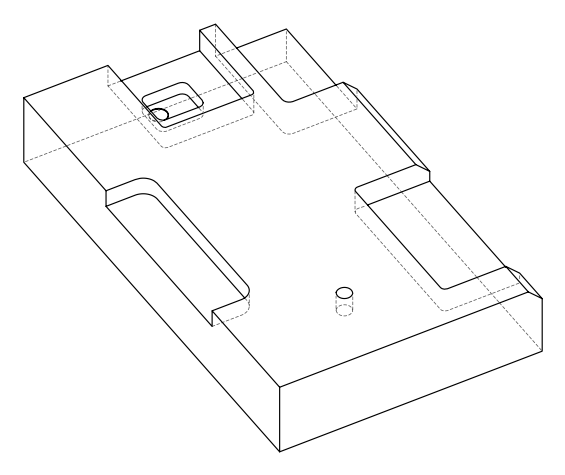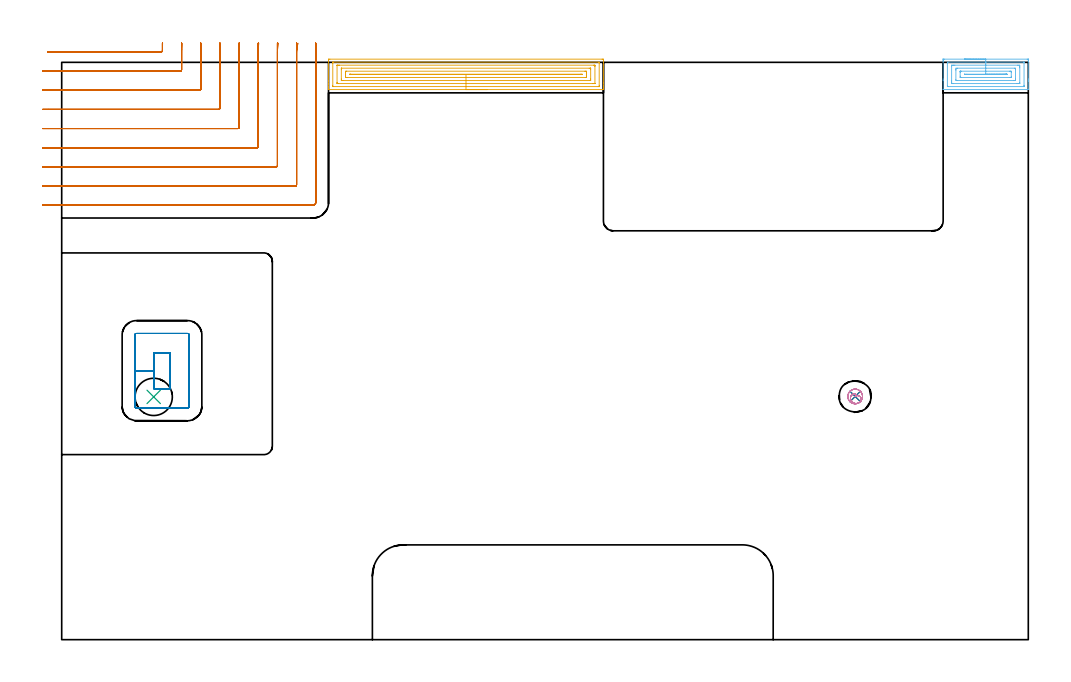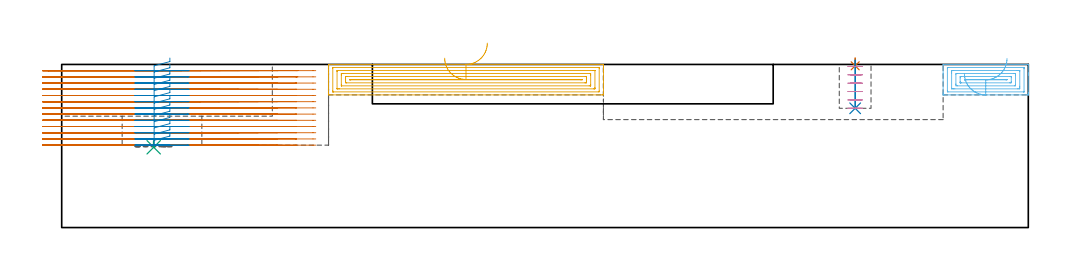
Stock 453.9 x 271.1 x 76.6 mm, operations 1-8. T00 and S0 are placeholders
(PLAN: 11 operations, 8 tool changes, 271.2 min)
(1 SPOT_DRILL | STEP1POCKET | NXT0321_9005460120000 | 0.03 min | 3 mm3)
(2 DRILL_BLIND_HOLE_INTO_CENTER | STEP1POCKET | NXT0301_128 | 0.09 min | 2196 mm3)
(3 INDEXABLE_INSERT_DRILL_BLIND_HOLE_FROM_SOLID | STEP1POCKET_1 | NXT0302_006 | 0.02 min | 9288 mm3)
(4 MILL_ROUGH_BLIND_HOLE_CONTOUR | STEP1POCKET | NXT0201_009 | Spiral | 0.92 min | 1386 mm3)
(5 AREA_MILL | FG_CHAMFER_SURFACE | UGT0205_001 | 6.37 min | 14647 mm3)
(6 AREA_MILL_1 | FG_CHAMFER_SURFACE_1 | UGT0205_001 | 2.1 min | 4811 mm3)
(7 MILL_CORNER_NOTCH_RECTANGULAR | CORNER_NOTCH_RECTANGULAR | NXT0201_011 | Follow Part, ap 3, ae 75% | 34.14 min | 345983 mm3)
(8 MILL_RECTANGULAR_POCKET | POCKET_RECTANGULAR_STRAIGHT | NXT0201_011 | Follow Part, ap 3, ae 75% | 5.85 min | 56114 mm3)
(9 MILL_SLOT | SLOT_PARTIAL_RECTANGULAR | NXT0201_008 | Follow Part, ap 1.5, ae 75% | 106.94 min | 185654 mm3)
(10 MILL_SLOT_1 | SLOT_PARTIAL_RECTANGULAR_1 | UGT0201_006 | Follow Part, ap 7, ae 75% | 6.05 min | 153276 mm3)
(11 MILL_SLOT_2 | SLOT_PARTIAL_RECTANGULAR_2 | NXT0201_009 | Follow Part, ap 2, ae 75% | 108.64 min | 325147 mm3)
(TOOL NXT0321_9005460120000 | NC Spot Drill, 142deg, 12mm, Carbide, Uncoated | D12 PA142 FL30 Z2)
(TOOL NXT0301_128 | Carbide Drill 12mm [861.1-1200-036A1-GP GC34] | D12 PA150 FL37.4 Z2)
(TOOL NXT0302_006 | Index. Insert Drill 17.5mm [880-D1750L25-05] | D17.5 PA176 FL88 Z2)
(TOOL NXT0201_009 | ENDMILL 8mm [2P460-0800-NA 1630] | D8 FL26 Z6)
(TOOL UGT0205_001 | Chamfer Mill 20 x 3 x 45 deg. | D20 FL50 Z2)
(TOOL NXT0201_011 | ENDMILL 12mm [2P460-1200-NA 1630] | D12 FL38 Z6)
(TOOL NXT0201_008 | ENDMILL 6mm [2P460-0600-NA 1630] | D6 FL26 Z6)
(TOOL UGT0201_006 | End Mill 28 mm | D28 FL25 Z2)
(OP 1 SPOT_DRILL)
G17 G21 G94 G90
T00 M6
G54
G17 G0 G90 X372.6 Y114.2 S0 M3
G43 Z86.6 H0
G94 G81 G98 Z75.959 F250. R79.6
G80
M5
M2
(OP 2 DRILL_BLIND_HOLE_INTO_CENTER)
G17 G21 G94 G90
T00 M6
G54
G17 G0 G90 X372.6 Y114.2 S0 M3
G43 Z86.6 H1
G94 G81 G98 Z56. F250. R78.6
G80
M5
M2
(OP 3 INDEXABLE_INSERT_DRILL_BLIND_HOLE_FROM_SOLID)
G17 G21 G94 G90
T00 M6
G54
G17 G0 G90 X43.2 Y114. S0 M3
G43 Z86.6 H1
G94 G81 G98 Z37.7 F250. R40.7
G80
M5
M2
(OP 4 MILL_ROUGH_BLIND_HOLE_CONTOUR)
G17 G21 G94 G90
T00 M6
G54
G17 G0 G90 X372.6 Y114.2 S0 M3
G43 Z86.6 H1
Z75.667
G94 G3 X372.829 Y115.243 R0.546 F250.
X371.033 Y114.922 R1.595
X371.14 Y111.603 R2.276
X374.841 Y111.577 R2.826
X375.223 Y116.441 R3.45
X374.841 Y111.577 R-3.45
X375.032 Y114.009 R1.725
X372.6 Y114.2 R1.725
G0 Z71.733
G3 X372.829 Y115.243 R0.546
X371.033 Y114.922 R1.595
X371.14 Y111.603 R2.276
X374.841 Y111.577 R2.826
X375.223 Y116.441 R3.45
X374.841 Y111.577 R-3.45
X375.032 Y114.009 R1.725
X372.6 Y114.2 R1.725
G0 Z67.8
G3 X372.829 Y115.243 R0.546
X371.033 Y114.922 R1.595
X371.14 Y111.603 R2.276
X374.841 Y111.577 R2.826
X375.223 Y116.441 R3.45
X374.841 Y111.577 R-3.45
X375.032 Y114.009 R1.725
X372.6 Y114.2 R1.725
G0 Z63.867
G3 X372.829 Y115.243 R0.546
X371.033 Y114.922 R1.595
X371.14 Y111.603 R2.276
X374.841 Y111.577 R2.826
X375.223 Y116.441 R3.45
X374.841 Y111.577 R-3.45
X375.032 Y114.009 R1.725
X372.6 Y114.2 R1.725
G0 Z59.933
G3 X372.829 Y115.243 R0.546
X371.033 Y114.922 R1.595
X371.14 Y111.603 R2.276
X374.841 Y111.577 R2.826
X375.223 Y116.441 R3.45
X374.841 Y111.577 R-3.45
X375.032 Y114.009 R1.725
X372.6 Y114.2 R1.725
G0 Z56.
G3 X372.829 Y115.243 R0.546
X371.033 Y114.922 R1.595
X371.14 Y111.603 R2.276
X374.841 Y111.577 R2.826
X375.223 Y116.441 R3.45
X374.841 Y111.577 R-3.45
X375.032 Y114.009 R1.725
X372.6 Y114.2 R1.725
G0 Z86.6
M5
M2
(OP 5 AREA_MILL)
G17 G21 G94 G90
T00 M6
G54
G17 G0 G90 X199.85 Y258.3 S1061 M3
G43 Z86.6 H0
G94 G1 X199.812 Z85.728 F250.
X199.698 Z84.863
X199.509 Z84.012
X199.247 Z83.18
X198.913 Z82.374
X198.51 Z81.6
X198.042 Z80.864
X197.51 Z80.172
X196.921 Z79.529
X196.278 Z78.939
X195.586 Z78.408
X194.85 Z77.94
X194.076 Z77.537
X193.27 Z77.203
X192.438 Z76.941
X191.587 Z76.752
X190.722 Z76.638
X189.85 Z76.6
X125.48
X125.309 Y258.303 Z76.588
X125.3 Y258.326 Z76.564
Y258.71 Z76.189
Y258.979 Z75.921
Y259.694 Z75.201
Y260.937 Z73.96
Y262.351 Z72.545
Y271.827 Z63.07
X125.303 Y272.091 Z62.806
X125.309 Y272.592 Z62.306
X125.419 Y272.595 Z62.303
X125.927 Y272.6 Z62.3
X253.773
X254.157 Y272.596 Z62.302
X254.39 Y272.592 Z62.306
X254.4 Y272.356 Z62.542
Y261.465 Z73.43
Y260.051 Z74.845
Y259.694 Z75.201
Y258.979 Z75.92
Y258.71 Z76.189
Y258.326 Z76.564
X254.391 Y258.303 Z76.588
X254.22 Y258.3 Z76.6
X189.85
Y259.714 Z75.186
X127.695 Y259.715 Z75.185
X127.31 Y259.731 Z75.169
X127.305 Y259.847 Z75.053
X127.301 Y260.105 Z74.795
Y270.731 Z64.169
X127.31 Y271.143 Z63.757
X127.315 Y271.18 Z63.72
X127.334 Y271.182 Z63.718
X127.388 Y271.185 Z63.715
X127.497 Y271.186 Z63.714
X127.715
X252.006 Y271.185 Z63.715
X252.39 Y271.169 Z63.731
X252.395 Y271.053 Z63.847
X252.399 Y270.795 Z64.105
Y260.169 Z74.731
X252.39 Y259.757 Z75.143
X252.385 Y259.72 Z75.18
X252.366 Y259.718 Z75.182
X252.312 Y259.715 Z75.185
X252.203 Y259.714 Z75.186
X251.985
X189.85
Y261.128 Z73.772
X129.843 Y261.129 Z73.771
X129.504 Y261.131 Z73.769
X129.391 Y261.133 Z73.767
X129.31 Y261.136 Z73.764
X129.306 Y261.264 Z73.636
X129.302 Y261.465 Z73.435
X129.3 Y261.666 Z73.234
X129.301 Y269.635 Z65.265
X129.305 Y269.703 Z65.197
X129.31 Y269.755 Z65.145
X129.319 Y269.765 Z65.135
X129.335 Y269.766 Z65.134
X129.504 Y269.769 Z65.131
X130.058 Y269.771 Z65.129
X130.398
X249.857
X250.197 Y269.769 Z65.131
X250.309 Y269.767 Z65.133
X250.39 Y269.764 Z65.136
X250.394 Y269.636 Z65.264
X250.398 Y269.435 Z65.465
X250.4 Y269.234 Z65.666
X250.399 Y261.264 Z73.636
X250.395 Y261.197 Z73.703
X250.39 Y261.145 Z73.755
X250.381 Y261.135 Z73.765
X250.365 Y261.134 Z73.766
X250.197 Y261.131 Z73.769
X249.642 Y261.129 Z73.771
X249.302 Y261.128 Z73.772
X189.85
Y262.543 Z72.357
X131.992
X131.419 Y262.544 Z72.356
X131.36 Y262.546 Z72.354
X131.321 Y262.549 Z72.351
X131.31 Y262.556 Z72.344
X131.307 Y262.58 Z72.32
X131.302 Y262.796 Z72.104
X131.3 Y263.228 Z71.672
Y267.655 Z67.245
X131.303 Y268.102 Z66.798
X131.307 Y268.321 Z66.579
X131.31 Y268.344 Z66.556
X131.327 Y268.35 Z66.55
X131.386 Y268.354 Z66.546
X131.486 Y268.356 Z66.544
X247.708 Y268.357 Z66.543
X248.281 Y268.356 Z66.544
X248.34 Y268.354 Z66.546
X248.379 Y268.351 Z66.549
X248.39 Y268.344 Z66.556
X248.393 Y268.32 Z66.58
X248.398 Y268.104 Z66.796
X248.4 Y267.672 Z67.228
Y263.245 Z71.655
X248.397 Y262.798 Z72.102
X248.393 Y262.579 Z72.321
X248.39 Y262.555 Z72.345
X248.373 Y262.55 Z72.35
X248.314 Y262.546 Z72.354
X248.214 Y262.544 Z72.356
X189.85 Y262.543 Z72.357
Y263.957 Z70.943
X133.974 Y263.958 Z70.942
X133.807 Y263.959 Z70.941
X133.475 Y263.964 Z70.936
X133.31 Y263.974 Z70.926
X133.306 Y264.027 Z70.873
X133.304 Y264.122 Z70.778
X133.3 Y264.789 Z70.111
Y265.007 Z69.893
Y265.674 Z69.226
Y265.893 Z69.007
X133.303 Y266.557 Z68.343
X133.31 Y266.778 Z68.122
X133.318 Y266.936 Z67.964
X133.641 Y266.941 Z67.959
X133.808 Y266.942 Z67.958
X245.726
X245.893 Y266.941 Z67.959
X246.225 Y266.936 Z67.964
X246.39 Y266.926 Z67.974
X246.394 Y266.873 Z68.027
X246.396 Y266.778 Z68.122
X246.4 Y266.111 Z68.789
Y265.893 Z69.007
Y265.226 Z69.674
Y265.007 Z69.893
X246.397 Y264.343 Z70.557
X246.39 Y264.122 Z70.778
X246.382 Y263.964 Z70.936
X246.059 Y263.959 Z70.941
X245.892 Y263.958 Z70.942
X189.85 Y263.957 Z70.943
Y265.371 Z69.529
X136.129 Y265.372 Z69.528
X135.762 Y265.374 Z69.526
X135.387 Y265.378 Z69.522
X135.31 Y265.384 Z69.516
X135.303 Y265.462 Z69.439
X135.307 Y265.509 Z69.391
X135.31 Y265.522 Z69.378
X135.324 Y265.524 Z69.376
X135.412 Y265.527 Z69.373
X135.602 Y265.528 Z69.372
X135.762 Y265.529 Z69.371
X243.571 Y265.528 Z69.372
X243.938 Y265.526 Z69.374
X244.313 Y265.522 Z69.378
X244.39 Y265.516 Z69.384
X244.397 Y265.438 Z69.462
X244.393 Y265.391 Z69.509
X244.39 Y265.378 Z69.522
X244.376 Y265.376 Z69.524
X244.288 Y265.373 Z69.527
X244.098 Y265.372 Z69.528
X243.938 Y265.371 Z69.529
X189.85
X188.978 Z69.567
X188.114 Z69.681
X187.262 Z69.87
X186.43 Z70.132
X185.624 Z70.466
X184.85 Z70.869
X184.114 Z71.337
X183.422 Z71.868
X182.779 Z72.458
X182.19 Z73.101
X181.659 Z73.793
X181.19 Z74.529
X180.787 Z75.303
X180.453 Z76.109
X180.191 Z76.941
X180.002 Z77.792
X179.888 Z78.657
X179.85 Z79.529
G0 Z86.6
M5
M2
(OP 6 AREA_MILL_1)
G17 G21 G94 G90
T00 M6
G54
G17 G0 G90 X423.9 Y272.6 S1061 M3
G43 Z86.6 H0
Z72.3
G94 G1 X423.938 Z71.429 F250.
X424.052 Z70.564
X424.241 Z69.712
X424.503 Z68.88
X424.837 Z68.074
X425.24 Z67.3
X425.708 Z66.564
X426.24 Z65.872
X426.829 Z65.229
X427.472 Z64.64
X428.164 Z64.109
X428.9 Z63.64
X429.674 Z63.237
X430.48 Z62.903
X431.312 Z62.641
X432.164 Z62.452
X433.028 Z62.338
X433.9 Z62.3
X453.388 Y272.599 Z62.301
X453.891 Y272.594 Z62.302
X453.894 Y272.592 Z62.304
X453.898 Y272.091 Z62.805
X453.9 Y271.579 Z63.317
Y263.236 Z71.658
Y262.489 Z72.409
Y262.351 Z72.547
X453.899 Y258.457 Z76.441
X453.89 Y258.305 Z76.593
X453.83 Y258.3 Z76.6
X413.969
X413.91 Y258.305 Z76.593
X413.9 Y258.459 Z76.439
Y262.489 Z72.409
Y263.236 Z71.658
Y271.579 Z63.317
X413.902 Y272.091 Z62.805
X413.906 Y272.592 Z62.304
X413.909 Y272.594 Z62.302
X414.412 Y272.6 Z62.3
X433.9
Y271.186 Z63.714
X451.636
X451.828 Y271.184 Z63.716
X451.875 Y271.181 Z63.719
X451.89 Y271.179 Z63.721
X451.894 Y271.164 Z63.736
X451.898 Y271.123 Z63.777
X451.9 Y271.081 Z63.819
Y270.922 Z63.978
X451.899 Y260.296 Z74.604
X451.895 Y260.012 Z74.888
X451.89 Y259.823 Z75.077
X451.877 Y259.721 Z75.179
X451.596 Y259.714 Z75.186
X416.164
X415.972 Y259.716 Z75.184
X415.925 Y259.719 Z75.181
X415.91 Y259.721 Z75.179
X415.906 Y259.735 Z75.165
X415.902 Y259.777 Z75.123
X415.9 Y259.819 Z75.081
Y259.978 Z74.922
Y270.604 Z64.296
X415.905 Y270.888 Z64.012
X415.91 Y271.077 Z63.823
X415.923 Y271.179 Z63.721
X416.204 Y271.186 Z63.714
X433.9
Y269.771 Z65.129
X448.959
X449.511 Y269.768 Z65.132
X449.844 Y269.764 Z65.136
X449.891 Y269.435 Z65.465
X449.897 Y269.382 Z65.518
X449.9 Y268.549 Z66.351
Y261.41 Z73.49
X449.897 Y261.354 Z73.546
X449.89 Y261.244 Z73.656
X449.877 Y261.135 Z73.765
X449.844 Y261.134 Z73.766
X449.294 Y261.13 Z73.77
X448.959 Y261.129 Z73.771
X448.41 Y261.128 Z73.772
X418.841 Y261.129 Z73.771
X418.289 Y261.132 Z73.768
X417.956 Y261.136 Z73.764
X417.909 Y261.465 Z73.435
X417.903 Y261.518 Z73.382
X417.9 Y262.351 Z72.549
Y269.49 Z65.41
X417.903 Y269.546 Z65.354
X417.91 Y269.656 Z65.244
X417.923 Y269.765 Z65.135
X417.956 Y269.766 Z65.134
X418.506 Y269.77 Z65.13
X418.841 Y269.771 Z65.129
X419.39
X433.9
Y268.357 Z66.543
X447.38
X447.879 Y268.35 Z66.55
X447.899 Y267.838 Z67.062
X447.9 Y263.409 Z71.491
X447.897 Y263.236 Z71.664
X447.874 Y262.55 Z72.35
X447.187 Y262.543 Z72.357
X420.42
X419.921 Y262.55 Z72.35
X419.901 Y263.062 Z71.838
X419.9 Y267.491 Z67.409
X419.903 Y267.664 Z67.236
X419.926 Y268.35 Z66.55
X420.613 Y268.357 Z66.543
X433.9
Y266.943 Z67.957
X445.251
X445.415 Y266.942 Z67.958
X445.58 Y266.939 Z67.961
X445.89 Y266.933 Z67.967
X445.893 Y266.778 Z68.122
X445.899 Y266.295 Z68.605
X445.9 Y264.523 Z70.377
X445.898 Y264.122 Z70.778
X445.895 Y264.001 Z70.899
X445.891 Y263.972 Z70.928
X445.888 Y263.964 Z70.936
X445.854 Y263.962 Z70.938
X445.745 Y263.959 Z70.941
X445.58 Y263.957 Z70.943
X445.415
X422.549
X422.385 Y263.958 Z70.942
X422.22 Y263.961 Z70.939
X421.91 Y263.967 Z70.933
X421.907 Y264.122 Z70.778
X421.901 Y264.605 Z70.295
X421.9 Y266.377 Z68.523
X421.902 Y266.778 Z68.122
X421.905 Y266.899 Z68.001
X421.909 Y266.928 Z67.972
X421.912 Y266.936 Z67.964
X421.946 Y266.938 Z67.962
X422.055 Y266.941 Z67.959
X422.22 Y266.943 Z67.957
X422.385
X433.9
Y265.529 Z69.371
X443.28
X443.644 Y265.528 Z69.372
X443.723 Y265.527 Z69.373
X443.872 Y265.522 Z69.378
X443.89 Y265.449 Z69.451
X443.893 Y265.399 Z69.501
X443.891 Y265.384 Z69.516
X443.877 Y265.378 Z69.522
X443.801 Y265.375 Z69.525
X443.644 Y265.372 Z69.528
X443.28 Y265.371 Z69.529
X424.52
X424.156 Y265.372 Z69.528
X424.077 Y265.373 Z69.527
X423.928 Y265.378 Z69.522
X423.91 Y265.451 Z69.449
X423.907 Y265.501 Z69.399
X423.909 Y265.516 Z69.384
X423.923 Y265.522 Z69.378
X423.999 Y265.525 Z69.375
X424.156 Y265.528 Z69.372
X425.042 Y265.529 Z69.371
X433.9
X434.772 Z69.409
X435.636 Z69.523
X436.488 Z69.712
X437.32 Z69.974
X438.126 Z70.308
X438.9 Z70.711
X439.636 Z71.18
X440.328 Z71.711
X440.971 Z72.3
X441.56 Z72.943
X442.092 Z73.635
X442.56 Z74.371
X442.963 Z75.145
X443.297 Z75.951
X443.559 Z76.783
X443.748 Z77.635
X443.862 Z78.5
X443.9 Z79.371
G0 Z86.6
M5
M2
(OP 7 MILL_CORNER_NOTCH_RECTANGULAR)
G17 G21 G94 G90
T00 M6
G54
G17 G0 G90 X-6.463 Y276. S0 M3
G43 Z86.6 H1
Z73.685
G94 G1 X-3.463 F250.
X46.713 F500.
G3 X47.307 Y276.586 R0.6
G2 X47.316 Y277.1 R72.
G1 X47.38 Y280.099 F250.
G0 Z86.6
X-9. Y267.
Z73.685
G1 X-6.
X55.705 F500.
G3 X56.3 Y267.595 R0.6
G1 Y275.572
G2 X56.319 Y277.1 R63.
G1 X56.391 Y280.099 F250.
G0 Z86.6
X-9. Y258.
Z73.685
G1 X-6.
X64.705 F500.
G3 X65.3 Y258.595 R0.6
G1 Y275.572
G2 X65.322 Y277.1 R54.
G1 X65.407 Y280.099 F250.
G0 Z86.6
X-9. Y249.
Z73.685
G1 X-6.
X73.705 F500.
G3 X74.3 Y249.595 R0.6
G1 Y275.572
G2 X74.326 Y277.1 R45.
G1 X74.428 Y280.098 F250.
G0 Z86.6
X-9. Y240.
Z73.685
G1 X-6.
X82.705 F500.
G3 X83.3 Y240.595 R0.6
G1 Y275.572
G2 X83.332 Y277.1 R36.
G1 X83.46 Y280.097 F250.
G0 Z86.6
X-9. Y231.
Z73.685
G1 X-6.
X91.704 F500.
G3 X92.3 Y231.596 R0.6
G1 Y275.572
G2 X92.343 Y277.1 R27.
G1 X92.513 Y280.095 F250.
G0 Z86.6
X-9. Y222.
Z73.685
G1 X-6.
X100.704 F500.
G3 X101.3 Y222.596 R0.6
G1 Y275.572
G2 X101.365 Y277.1 R18.
G1 X101.62 Y280.089 F250.
G0 Z86.6
X-9. Y213.
Z73.685
G1 X-6.
X109.704 F500.
G3 X110.3 Y213.596 R0.6
G1 Y275.572
G2 X110.431 Y277.1 R9.
G1 X110.94 Y280.056 F250.
G0 Z86.6
X-9. Y204.
Z73.685
G1 X-6.
X118. F500.
G3 X119.3 Y205.3 R1.3
G1 Y275.572
Y278.572 F250.
G0 Z86.6
X-6.463 Y276.
Z70.769
G1 X-3.463
X46.712 F500.
G3 X47.306 Y276.587 R0.6
G2 X47.314 Y277.1 R72.
G1 X47.373 Y280.099 F250.
G0 Z86.6
X-9. Y267.
Z70.769
G1 X-6.
X55.705 F500.
G3 X56.3 Y267.595 R0.6
G1 Y275.678
G2 X56.316 Y277.1 R63.
G1 X56.384 Y280.099 F250.
G0 Z86.6
X-9. Y258.
Z70.769
G1 X-6.
X64.705 F500.
G3 X65.3 Y258.595 R0.6
G1 Y275.678
G2 X65.319 Y277.1 R54.
G1 X65.398 Y280.099 F250.
G0 Z86.6
X-9. Y249.
Z70.769
G1 X-6.
X73.705 F500.
G3 X74.3 Y249.595 R0.6
G1 Y275.678
G2 X74.322 Y277.1 R45.
G1 X74.417 Y280.099 F250.
G0 Z86.6
X-9. Y240.
Z70.769
G1 X-6.
X82.705 F500.
G3 X83.3 Y240.595 R0.6
G1 Y275.678
G2 X83.328 Y277.1 R36.
G1 X83.447 Y280.098 F250.
G0 Z86.6
X-9. Y231.
Z70.769
G1 X-6.
X91.704 F500.
G3 X92.3 Y231.596 R0.6
G1 Y275.678
G2 X92.337 Y277.1 R27.
G1 X92.495 Y280.096 F250.
G0 Z86.6
X-9. Y222.
Z70.769
G1 X-6.
X100.704 F500.
G3 X101.3 Y222.596 R0.6
G1 Y275.678
G2 X101.356 Y277.1 R18.
G1 X101.593 Y280.091 F250.
G0 Z86.6
X-9. Y213.
Z70.769
G1 X-6.
X109.704 F500.
G3 X110.3 Y213.596 R0.6
G1 Y275.678
G2 X110.413 Y277.1 R9.
G1 X110.887 Y280.062 F250.
G0 Z86.6
X-9. Y204.
Z70.769
G1 X-6.
X118. F500.
G3 X119.3 Y205.3 R1.3
G1 Y275.678
Y278.678 F250.
G0 Z86.6
X-6.463 Y276.
Z67.854
G1 X-3.463
X46.706 F500.
G3 X47.3 Y276.594 R0.6
G2 X47.299 Y277.1 R72.
G1 X47.302 Y280.1 F250.
G0 Z86.6
X-9. Y267.
Z67.854
G1 X-6.
X55.705 F500.
G3 X56.3 Y267.595 R0.6
G1 Y277.031
Y277.1
X56.303 Y280.1 F250.
G0 Z86.6
X-9. Y258.
Z67.854
G1 X-6.
X64.705 F500.
G3 X65.3 Y258.595 R0.6
G1 Y277.031
Y277.1
X65.304 Y280.1 F250.
G0 Z86.6
X-9. Y249.
Z67.854
G1 X-6.
X73.705 F500.
G3 X74.3 Y249.595 R0.6
G1 Y277.031
Y277.1
X74.305 Y280.1 F250.
G0 Z86.6
X-9. Y240.
Z67.854
G1 X-6.
X82.705 F500.
G3 X83.3 Y240.595 R0.6
G1 Y277.031
Y277.1
X83.306 Y280.1 F250.
G0 Z86.6
X-9. Y231.
Z67.854
G1 X-6.
X91.704 F500.
G3 X92.3 Y231.596 R0.6
G1 Y277.031
Y277.1
X92.308 Y280.1 F250.
G0 Z86.6
X-9. Y222.
Z67.854
G1 X-6.
X100.704 F500.
G3 X101.3 Y222.596 R0.6
G1 Y277.031
Y277.1
X101.312 Y280.1 F250.
G0 Z86.6
X-9. Y213.
Z67.854
G1 X-6.
X109.704 F500.
G3 X110.3 Y213.596 R0.6
G1 Y277.031
Y277.1
X110.323 Y280.1 F250.
G0 Z86.6
X-9. Y204.
Z67.854
G1 X-6.
X118. F500.
G3 X119.3 Y205.3 R1.3
G1 Y277.031
Y280.031 F250.
G0 Z86.6
X-6.463 Y276.
Z64.938
G1 X-3.463
X46.706 F500.
G3 X47.3 Y276.594 R0.6
G2 X47.298 Y277.1 R72.
G1 Y280.1 F250.
G0 Z86.6
X-9. Y267.
Z64.938
G1 X-6.
X55.705 F500.
G3 X56.3 Y267.595 R0.6
G1 Y277.1
Y280.1 F250.
G0 Z86.6
X-9. Y258.
Z64.938
G1 X-6.
X64.705 F500.
G3 X65.3 Y258.595 R0.6
G1 Y277.1
Y280.1 F250.
G0 Z86.6
X-9. Y249.
Z64.938
G1 X-6.
X73.705 F500.
G3 X74.3 Y249.595 R0.6
G1 Y277.1
Y280.1 F250.
G0 Z86.6
X-9. Y240.
Z64.938
G1 X-6.
X82.705 F500.
G3 X83.3 Y240.595 R0.6
G1 Y277.1
Y280.1 F250.
G0 Z86.6
X-9. Y231.
Z64.938
G1 X-6.
X91.704 F500.
G3 X92.3 Y231.596 R0.6
G1 Y277.1
Y280.1 F250.
G0 Z86.6
X-9. Y222.
Z64.938
G1 X-6.
X100.704 F500.
G3 X101.3 Y222.596 R0.6
G1 Y277.1
Y280.1 F250.
G0 Z86.6
X-9. Y213.
Z64.938
G1 X-6.
X109.704 F500.
G3 X110.3 Y213.596 R0.6
G1 Y277.1
Y280.1 F250.
G0 Z86.6
X-9. Y204.
Z64.938
G1 X-6.
X118. F500.
G3 X119.3 Y205.3 R1.3
G1 Y277.1
Y280.1 F250.
G0 Z86.6
X-6.463 Y276.
Z62.023
G1 X-3.463
X46.706 F500.
G3 X47.3 Y276.594 R0.6
G2 X47.298 Y277.1 R72.
G1 Y280.1 F250.
G0 Z86.6
X-9. Y267.
Z62.023
G1 X-6.
X55.705 F500.
G3 X56.3 Y267.595 R0.6
G1 Y277.1
Y280.1 F250.
G0 Z86.6
X-9. Y258.
Z62.023
G1 X-6.
X64.705 F500.
G3 X65.3 Y258.595 R0.6
G1 Y277.1
Y280.1 F250.
G0 Z86.6
X-9. Y249.
Z62.023
G1 X-6.
X73.705 F500.
G3 X74.3 Y249.595 R0.6
G1 Y277.1
Y280.1 F250.
G0 Z86.6
X-9. Y240.
Z62.023
G1 X-6.
X82.705 F500.
G3 X83.3 Y240.595 R0.6
G1 Y277.1
Y280.1 F250.
G0 Z86.6
X-9. Y231.
Z62.023
G1 X-6.
X91.704 F500.
G3 X92.3 Y231.596 R0.6
G1 Y277.1
Y280.1 F250.
G0 Z86.6
X-9. Y222.
Z62.023
G1 X-6.
X100.704 F500.
G3 X101.3 Y222.596 R0.6
G1 Y277.1
Y280.1 F250.
G0 Z86.6
X-9. Y213.
Z62.023
G1 X-6.
X109.704 F500.
G3 X110.3 Y213.596 R0.6
G1 Y277.1
Y280.1 F250.
G0 Z86.6
X-9. Y204.
Z62.023
G1 X-6.
X118. F500.
G3 X119.3 Y205.3 R1.3
G1 Y277.1
Y280.1 F250.
G0 Z86.6
X-6.463 Y276.
Z59.108
G1 X-3.463
X46.706 F500.
G3 X47.3 Y276.594 R0.6
G2 X47.298 Y277.1 R72.
G1 Y280.1 F250.
G0 Z86.6
X-9. Y267.
Z59.108
G1 X-6.
X55.705 F500.
G3 X56.3 Y267.595 R0.6
G1 Y277.1
Y280.1 F250.
G0 Z86.6
X-9. Y258.
Z59.108
G1 X-6.
X64.705 F500.
G3 X65.3 Y258.595 R0.6
G1 Y277.1
Y280.1 F250.
G0 Z86.6
X-9. Y249.
Z59.108
G1 X-6.
X73.705 F500.
G3 X74.3 Y249.595 R0.6
G1 Y277.1
Y280.1 F250.
G0 Z86.6
X-9. Y240.
Z59.108
G1 X-6.
X82.705 F500.
G3 X83.3 Y240.595 R0.6
G1 Y277.1
Y280.1 F250.
G0 Z86.6
X-9. Y231.
Z59.108
G1 X-6.
X91.704 F500.
G3 X92.3 Y231.596 R0.6
G1 Y277.1
Y280.1 F250.
G0 Z86.6
X-9. Y222.
Z59.108
G1 X-6.
X100.704 F500.
G3 X101.3 Y222.596 R0.6
G1 Y277.1
Y280.1 F250.
G0 Z86.6
X-9. Y213.
Z59.108
G1 X-6.
X109.704 F500.
G3 X110.3 Y213.596 R0.6
G1 Y277.1
Y280.1 F250.
G0 Z86.6
X-9. Y204.
Z59.108
G1 X-6.
X118. F500.
G3 X119.3 Y205.3 R1.3
G1 Y277.1
Y280.1 F250.
G0 Z86.6
X-6.463 Y276.
Z56.192
G1 X-3.463
X46.706 F500.
G3 X47.3 Y276.594 R0.6
G2 X47.298 Y277.1 R72.
G1 Y280.1 F250.
G0 Z86.6
X-9. Y267.
Z56.192
G1 X-6.
X55.705 F500.
G3 X56.3 Y267.595 R0.6
G1 Y277.1
Y280.1 F250.
G0 Z86.6
X-9. Y258.
Z56.192
G1 X-6.
X64.705 F500.
G3 X65.3 Y258.595 R0.6
G1 Y277.1
Y280.1 F250.
G0 Z86.6
X-9. Y249.
Z56.192
G1 X-6.
X73.705 F500.
G3 X74.3 Y249.595 R0.6
G1 Y277.1
Y280.1 F250.
G0 Z86.6
X-9. Y240.
Z56.192
G1 X-6.
X82.705 F500.
G3 X83.3 Y240.595 R0.6
G1 Y277.1
Y280.1 F250.
G0 Z86.6
X-9. Y231.
Z56.192
G1 X-6.
X91.704 F500.
G3 X92.3 Y231.596 R0.6
G1 Y277.1
Y280.1 F250.
G0 Z86.6
X-9. Y222.
Z56.192
G1 X-6.
X100.704 F500.
G3 X101.3 Y222.596 R0.6
G1 Y277.1
Y280.1 F250.
G0 Z86.6
X-9. Y213.
Z56.192
G1 X-6.
X109.704 F500.
G3 X110.3 Y213.596 R0.6
G1 Y277.1
Y280.1 F250.
G0 Z86.6
X-9. Y204.
Z56.192
G1 X-6.
X118. F500.
G3 X119.3 Y205.3 R1.3
G1 Y277.1
Y280.1 F250.
G0 Z86.6
X-6.463 Y276.
Z53.277
G1 X-3.463
X46.706 F500.
G3 X47.3 Y276.594 R0.6
G2 X47.298 Y277.1 R72.
G1 Y280.1 F250.
G0 Z86.6
X-9. Y267.
Z53.277
G1 X-6.
X55.705 F500.
G3 X56.3 Y267.595 R0.6
G1 Y277.1
Y280.1 F250.
G0 Z86.6
X-9. Y258.
Z53.277
G1 X-6.
X64.705 F500.
G3 X65.3 Y258.595 R0.6
G1 Y277.1
Y280.1 F250.
G0 Z86.6
X-9. Y249.
Z53.277
G1 X-6.
X73.705 F500.
G3 X74.3 Y249.595 R0.6
G1 Y277.1
Y280.1 F250.
G0 Z86.6
X-9. Y240.
Z53.277
G1 X-6.
X82.705 F500.
G3 X83.3 Y240.595 R0.6
G1 Y277.1
Y280.1 F250.
G0 Z86.6
X-9. Y231.
Z53.277
G1 X-6.
X91.704 F500.
G3 X92.3 Y231.596 R0.6
G1 Y277.1
Y280.1 F250.
G0 Z86.6
X-9. Y222.
Z53.277
G1 X-6.
X100.704 F500.
G3 X101.3 Y222.596 R0.6
G1 Y277.1
Y280.1 F250.
G0 Z86.6
X-9. Y213.
Z53.277
G1 X-6.
X109.704 F500.
G3 X110.3 Y213.596 R0.6
G1 Y277.1
Y280.1 F250.
G0 Z86.6
X-9. Y204.
Z53.277
G1 X-6.
X118. F500.
G3 X119.3 Y205.3 R1.3
G1 Y277.1
Y280.1 F250.
G0 Z86.6
X-6.463 Y276.
Z50.362
G1 X-3.463
X46.706 F500.
G3 X47.3 Y276.594 R0.6
G2 X47.298 Y277.1 R72.
G1 Y280.1 F250.
G0 Z86.6
X-9. Y267.
Z50.362
G1 X-6.
X55.705 F500.
G3 X56.3 Y267.595 R0.6
G1 Y277.1
Y280.1 F250.
G0 Z86.6
X-9. Y258.
Z50.362
G1 X-6.
X64.705 F500.
G3 X65.3 Y258.595 R0.6
G1 Y277.1
Y280.1 F250.
G0 Z86.6
X-9. Y249.
Z50.362
G1 X-6.
X73.705 F500.
G3 X74.3 Y249.595 R0.6
G1 Y277.1
Y280.1 F250.
G0 Z86.6
X-9. Y240.
Z50.362
G1 X-6.
X82.705 F500.
G3 X83.3 Y240.595 R0.6
G1 Y277.1
Y280.1 F250.
G0 Z86.6
X-9. Y231.
Z50.362
G1 X-6.
X91.704 F500.
G3 X92.3 Y231.596 R0.6
G1 Y277.1
Y280.1 F250.
G0 Z86.6
X-9. Y222.
Z50.362
G1 X-6.
X100.704 F500.
G3 X101.3 Y222.596 R0.6
G1 Y277.1
Y280.1 F250.
G0 Z86.6
X-9. Y213.
Z50.362
G1 X-6.
X109.704 F500.
G3 X110.3 Y213.596 R0.6
G1 Y277.1
Y280.1 F250.
G0 Z86.6
X-9. Y204.
Z50.362
G1 X-6.
X118. F500.
G3 X119.3 Y205.3 R1.3
G1 Y277.1
Y280.1 F250.
G0 Z86.6
X-6.463 Y276.
Z47.446
G1 X-3.463
X46.706 F500.
G3 X47.3 Y276.594 R0.6
G2 X47.298 Y277.1 R72.
G1 Y280.1 F250.
G0 Z86.6
X-9. Y267.
Z47.446
G1 X-6.
X55.705 F500.
G3 X56.3 Y267.595 R0.6
G1 Y277.1
Y280.1 F250.
G0 Z86.6
X-9. Y258.
Z47.446
G1 X-6.
X64.705 F500.
G3 X65.3 Y258.595 R0.6
G1 Y277.1
Y280.1 F250.
G0 Z86.6
X-9. Y249.
Z47.446
G1 X-6.
X73.705 F500.
G3 X74.3 Y249.595 R0.6
G1 Y277.1
Y280.1 F250.
G0 Z86.6
X-9. Y240.
Z47.446
G1 X-6.
X82.705 F500.
G3 X83.3 Y240.595 R0.6
G1 Y277.1
Y280.1 F250.
G0 Z86.6
X-9. Y231.
Z47.446
G1 X-6.
X91.704 F500.
G3 X92.3 Y231.596 R0.6
G1 Y277.1
Y280.1 F250.
G0 Z86.6
X-9. Y222.
Z47.446
G1 X-6.
X100.704 F500.
G3 X101.3 Y222.596 R0.6
G1 Y277.1
Y280.1 F250.
G0 Z86.6
X-9. Y213.
Z47.446
G1 X-6.
X109.704 F500.
G3 X110.3 Y213.596 R0.6
G1 Y277.1
Y280.1 F250.
G0 Z86.6
X-9. Y204.
Z47.446
G1 X-6.
X118. F500.
G3 X119.3 Y205.3 R1.3
G1 Y277.1
Y280.1 F250.
G0 Z86.6
X-6.463 Y276.
Z44.531
G1 X-3.463
X46.706 F500.
G3 X47.3 Y276.594 R0.6
G2 X47.298 Y277.1 R72.
G1 Y280.1 F250.
G0 Z86.6
X-9. Y267.
Z44.531
G1 X-6.
X55.705 F500.
G3 X56.3 Y267.595 R0.6
G1 Y277.1
Y280.1 F250.
G0 Z86.6
X-9. Y258.
Z44.531
G1 X-6.
X64.705 F500.
G3 X65.3 Y258.595 R0.6
G1 Y277.1
Y280.1 F250.
G0 Z86.6
X-9. Y249.
Z44.531
G1 X-6.
X73.705 F500.
G3 X74.3 Y249.595 R0.6
G1 Y277.1
Y280.1 F250.
G0 Z86.6
X-9. Y240.
Z44.531
G1 X-6.
X82.705 F500.
G3 X83.3 Y240.595 R0.6
G1 Y277.1
Y280.1 F250.
G0 Z86.6
X-9. Y231.
Z44.531
G1 X-6.
X91.704 F500.
G3 X92.3 Y231.596 R0.6
G1 Y277.1
Y280.1 F250.
G0 Z86.6
X-9. Y222.
Z44.531
G1 X-6.
X100.704 F500.
G3 X101.3 Y222.596 R0.6
G1 Y277.1
Y280.1 F250.
G0 Z86.6
X-9. Y213.
Z44.531
G1 X-6.
X109.704 F500.
G3 X110.3 Y213.596 R0.6
G1 Y277.1
Y280.1 F250.
G0 Z86.6
X-9. Y204.
Z44.531
G1 X-6.
X118. F500.
G3 X119.3 Y205.3 R1.3
G1 Y277.1
Y280.1 F250.
G0 Z86.6
X-6.463 Y276.
Z41.615
G1 X-3.463
X46.706 F500.
G3 X47.3 Y276.594 R0.6
G2 X47.298 Y277.1 R72.
G1 Y280.1 F250.
G0 Z86.6
X-9. Y267.
Z41.615
G1 X-6.
X55.705 F500.
G3 X56.3 Y267.595 R0.6
G1 Y277.1
Y280.1 F250.
G0 Z86.6
X-9. Y258.
Z41.615
G1 X-6.
X64.705 F500.
G3 X65.3 Y258.595 R0.6
G1 Y277.1
Y280.1 F250.
G0 Z86.6
X-9. Y249.
Z41.615
G1 X-6.
X73.705 F500.
G3 X74.3 Y249.595 R0.6
G1 Y277.1
Y280.1 F250.
G0 Z86.6
X-9. Y240.
Z41.615
G1 X-6.
X82.705 F500.
G3 X83.3 Y240.595 R0.6
G1 Y277.1
Y280.1 F250.
G0 Z86.6
X-9. Y231.
Z41.615
G1 X-6.
X91.704 F500.
G3 X92.3 Y231.596 R0.6
G1 Y277.1
Y280.1 F250.
G0 Z86.6
X-9. Y222.
Z41.615
G1 X-6.
X100.704 F500.
G3 X101.3 Y222.596 R0.6
G1 Y277.1
Y280.1 F250.
G0 Z86.6
X-9. Y213.
Z41.615
G1 X-6.
X109.704 F500.
G3 X110.3 Y213.596 R0.6
G1 Y277.1
Y280.1 F250.
G0 Z86.6
X-9. Y204.
Z41.615
G1 X-6.
X118. F500.
G3 X119.3 Y205.3 R1.3
G1 Y277.1
Y280.1 F250.
G0 Z86.6
X-6.463 Y276.
Z38.7
G1 X-3.463
X46.706 F500.
G3 X47.3 Y276.594 R0.6
G2 X47.298 Y277.1 R72.
G1 Y280.1 F250.
G0 Z86.6
X-9. Y267.
Z38.7
G1 X-6.
X55.705 F500.
G3 X56.3 Y267.595 R0.6
G1 Y277.1
Y280.1 F250.
G0 Z86.6
X-9. Y258.
Z38.7
G1 X-6.
X64.705 F500.
G3 X65.3 Y258.595 R0.6
G1 Y277.1
Y280.1 F250.
G0 Z86.6
X-9. Y249.
Z38.7
G1 X-6.
X73.705 F500.
G3 X74.3 Y249.595 R0.6
G1 Y277.1
Y280.1 F250.
G0 Z86.6
X-9. Y240.
Z38.7
G1 X-6.
X82.705 F500.
G3 X83.3 Y240.595 R0.6
G1 Y277.1
Y280.1 F250.
G0 Z86.6
X-9. Y231.
Z38.7
G1 X-6.
X91.704 F500.
G3 X92.3 Y231.596 R0.6
G1 Y277.1
Y280.1 F250.
G0 Z86.6
X-9. Y222.
Z38.7
G1 X-6.
X100.704 F500.
G3 X101.3 Y222.596 R0.6
G1 Y277.1
Y280.1 F250.
G0 Z86.6
X-9. Y213.
Z38.7
G1 X-6.
X109.704 F500.
G3 X110.3 Y213.596 R0.6
G1 Y277.1
Y280.1 F250.
G0 Z86.6
X-9. Y204.
Z38.7
G1 X-6.
X118. F500.
G3 X119.3 Y205.3 R1.3
G1 Y277.1
Y280.1 F250.
G0 Z86.6
M5
M2
(OP 8 MILL_RECTANGULAR_POCKET)
G17 G21 G94 G90
T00 M6
G54
G17 G0 G90 X50.8 Y128.624 S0 M3
G43 Z86.6 H1
Z79.6
G94 G1 Y134.8 Z77.945 F250.
X43.4 Z75.962
Y126.3 Z73.685
Y117.8 F500.
X50.8
Y134.8
X43.4
Y126.3
X34.4
Y109.5
G3 X35.1 Y108.8 R0.7
G1 X59.1
G3 X59.8 Y109.5 R0.7
G1 Y143.1
G3 X59.1 Y143.8 R0.7
G1 X35.1
G3 X34.4 Y143.1 R0.7
G1 Y126.3
Y125.3
G0 X50.8 Y128.624 Z76.685
G1 Y134.8 Z75.03 F250.
X43.4 Z73.047
Y126.3 Z70.769
Y117.8 F500.
X50.8
Y134.8
X43.4
Y126.3
X34.4
Y109.5
G3 X35.1 Y108.8 R0.7
G1 X59.1
G3 X59.8 Y109.5 R0.7
G1 Y143.1
G3 X59.1 Y143.8 R0.7
G1 X35.1
G3 X34.4 Y143.1 R0.7
G1 Y126.3
Y125.3
G0 X50.8 Y128.624 Z73.769
G1 Y134.8 Z72.114 F250.
X43.4 Z70.131
Y126.3 Z67.854
Y117.8 F500.
X50.8
Y134.8
X43.4
Y126.3
X34.4
Y109.5
G3 X35.1 Y108.8 R0.7
G1 X59.1
G3 X59.8 Y109.5 R0.7
G1 Y143.1
G3 X59.1 Y143.8 R0.7
G1 X35.1
G3 X34.4 Y143.1 R0.7
G1 Y126.3
Y125.3
G0 X50.8 Y128.624 Z70.854
G1 Y134.8 Z69.199 F250.
X43.4 Z67.216
Y126.3 Z64.938
Y117.8 F500.
X50.8
Y134.8
X43.4
Y126.3
X34.4
Y109.5
G3 X35.1 Y108.8 R0.7
G1 X59.1
G3 X59.8 Y109.5 R0.7
G1 Y143.1
G3 X59.1 Y143.8 R0.7
G1 X35.1
G3 X34.4 Y143.1 R0.7
G1 Y126.3
Y125.3
G0 X50.8 Y128.624 Z67.938
G1 Y134.8 Z66.283 F250.
X43.4 Z64.301
Y126.3 Z62.023
Y117.8 F500.
X50.8
Y134.8
X43.4
Y126.3
X34.4
Y109.5
G3 X35.1 Y108.8 R0.7
G1 X59.1
G3 X59.8 Y109.5 R0.7
G1 Y143.1
G3 X59.1 Y143.8 R0.7
G1 X35.1
G3 X34.4 Y143.1 R0.7
G1 Y126.3
Y125.3
G0 X50.8 Y128.624 Z65.023
G1 Y134.8 Z63.368 F250.
X43.4 Z61.385
Y126.3 Z59.108
Y117.8 F500.
X50.8
Y134.8
X43.4
Y126.3
X34.4
Y109.5
G3 X35.1 Y108.8 R0.7
G1 X59.1
G3 X59.8 Y109.5 R0.7
G1 Y143.1
G3 X59.1 Y143.8 R0.7
G1 X35.1
G3 X34.4 Y143.1 R0.7
G1 Y126.3
Y125.3
G0 X50.8 Y128.624 Z62.108
G1 Y134.8 Z60.453 F250.
X43.4 Z58.47
Y126.3 Z56.192
Y117.8 F500.
X50.8
Y134.8
X43.4
Y126.3
X34.4
Y109.5
G3 X35.1 Y108.8 R0.7
G1 X59.1
G3 X59.8 Y109.5 R0.7
G1 Y143.1
G3 X59.1 Y143.8 R0.7
G1 X35.1
G3 X34.4 Y143.1 R0.7
G1 Y126.3
Y125.3
G0 X50.8 Y128.624 Z59.192
G1 Y134.8 Z57.537 F250.
X43.4 Z55.554
Y126.3 Z53.277
Y117.8 F500.
X50.8
Y134.8
X43.4
Y126.3
X34.4
Y109.5
G3 X35.1 Y108.8 R0.7
G1 X59.1
G3 X59.8 Y109.5 R0.7
G1 Y143.1
G3 X59.1 Y143.8 R0.7
G1 X35.1
G3 X34.4 Y143.1 R0.7
G1 Y126.3
Y125.3
G0 X50.8 Y128.624 Z56.277
G1 Y134.8 Z54.622 F250.
X43.4 Z52.639
Y126.3 Z50.362
Y117.8 F500.
X50.8
Y134.8
X43.4
Y126.3
X34.4
Y109.5
G3 X35.1 Y108.8 R0.7
G1 X59.1
G3 X59.8 Y109.5 R0.7
G1 Y143.1
G3 X59.1 Y143.8 R0.7
G1 X35.1
G3 X34.4 Y143.1 R0.7
G1 Y126.3
Y125.3
G0 X50.8 Y128.624 Z53.362
G1 Y134.8 Z51.707 F250.
X43.4 Z49.724
Y126.3 Z47.446
Y117.8 F500.
X50.8
Y134.8
X43.4
Y126.3
X34.4
Y109.5
G3 X35.1 Y108.8 R0.7
G1 X59.1
G3 X59.8 Y109.5 R0.7
G1 Y143.1
G3 X59.1 Y143.8 R0.7
G1 X35.1
G3 X34.4 Y143.1 R0.7
G1 Y126.3
Y125.3
G0 X50.8 Y128.624 Z50.446
G1 Y134.8 Z48.791 F250.
X43.4 Z46.808
Y126.3 Z44.531
Y117.8 F500.
X50.8
Y134.8
X43.4
Y126.3
X34.4
Y109.5
G3 X35.1 Y108.8 R0.7
G1 X59.1
G3 X59.8 Y109.5 R0.7
G1 Y143.1
G3 X59.1 Y143.8 R0.7
G1 X35.1
G3 X34.4 Y143.1 R0.7
G1 Y126.3
Y125.3
G0 X50.8 Y128.624 Z47.531
G1 Y134.8 Z45.876 F250.
X43.4 Z43.893
Y126.3 Z41.615
Y117.8 F500.
X50.8
Y134.8
X43.4
Y126.3
X34.4
Y109.5
G3 X35.1 Y108.8 R0.7
G1 X59.1
G3 X59.8 Y109.5 R0.7
G1 Y143.1
G3 X59.1 Y143.8 R0.7
G1 X35.1
G3 X34.4 Y143.1 R0.7
G1 Y126.3
Y125.3
G0 X50.8 Y128.624 Z44.615
G1 Y134.8 Z42.96 F250.
X43.4 Z40.978
Y126.3 Z38.7
Y117.8 F500.
X50.8
Y134.8
X43.4
Y126.3
X34.4
Y109.5
G3 X35.1 Y108.8 R0.7
G1 X59.1
G3 X59.8 Y109.5 R0.7
G1 Y143.1
G3 X59.1 Y143.8 R0.7
G1 X35.1
G3 X34.4 Y143.1 R0.7
G1 Y126.3
Y125.3
G0 Z86.6
M5
M2
